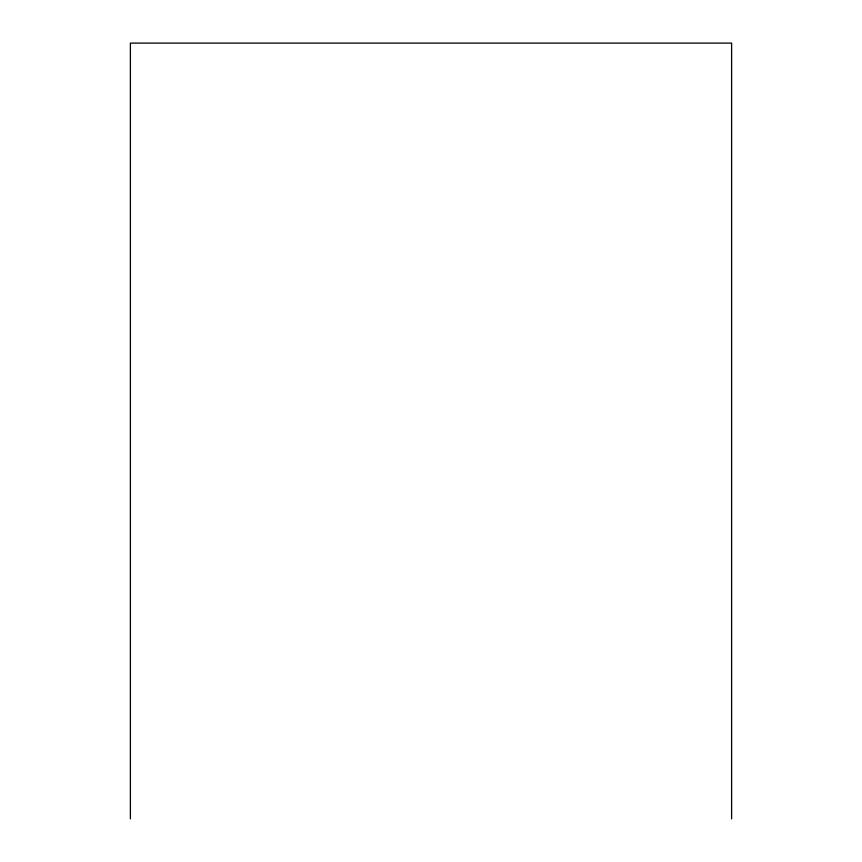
<?xml version="1.0" encoding="UTF-8"?>
<svg xmlns="http://www.w3.org/2000/svg" width="862" height="862" viewBox="0 0 862 862"><rect width="100%" height="100%" fill="white"/><g stroke="black" fill="none" stroke-linecap="round" stroke-linejoin="round"><path stroke-width="1.29" d="M731.612 818.9L731.612 43.1L130.388 43.1L130.388 818.9"/></g></svg>
